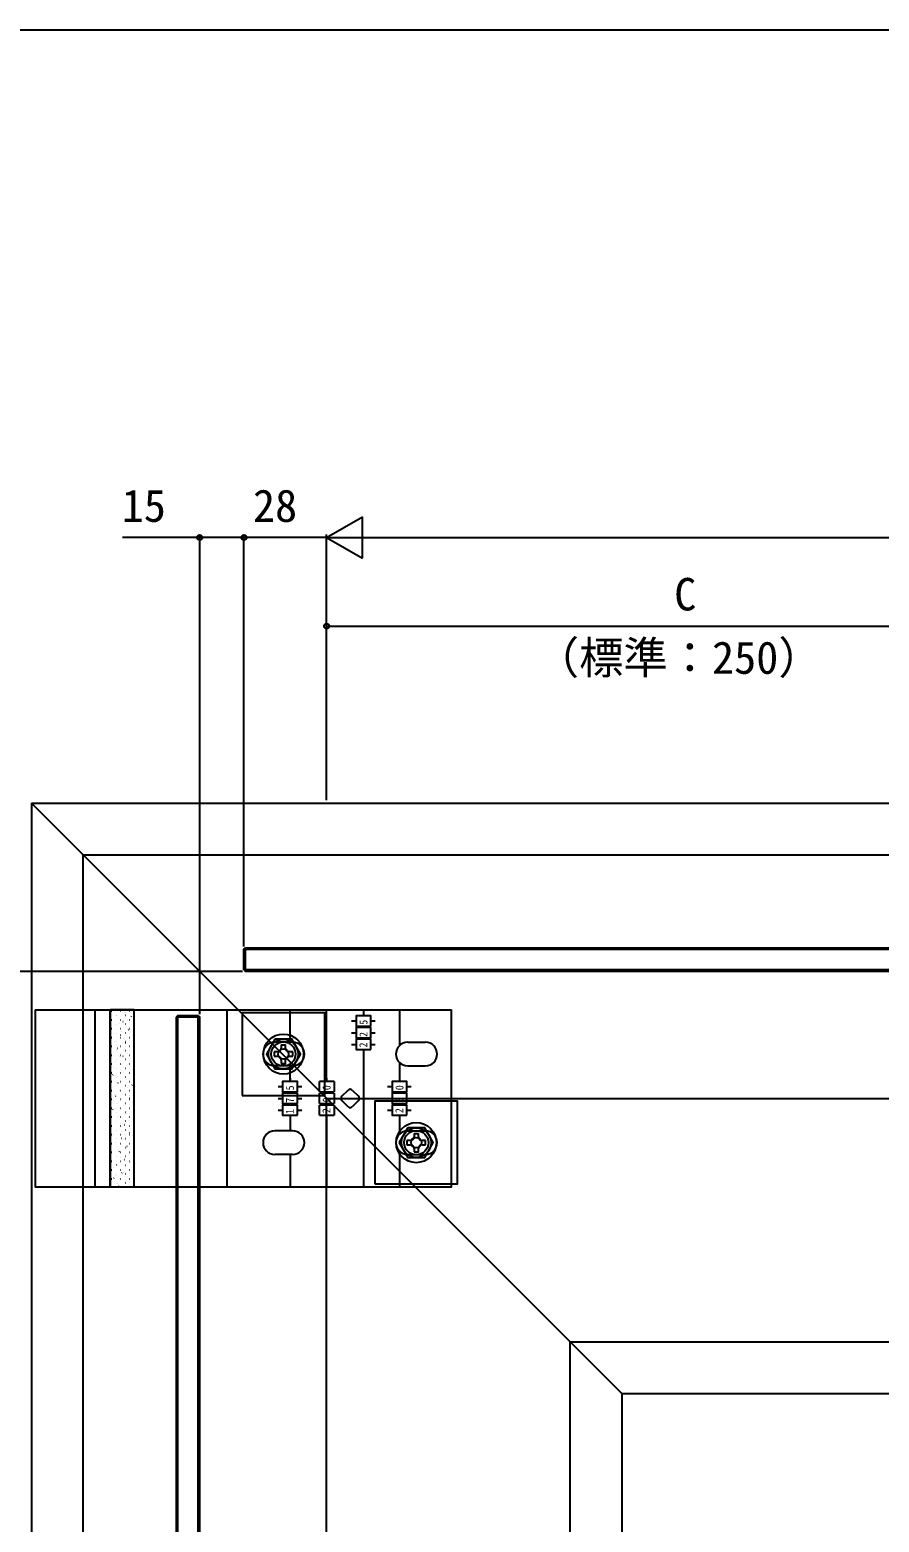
# Model space of a CAD drawing. Units: millimetres, scale not verified. Extents: x -875 to 875, y -1299 to 1293.
# Drawn here: x -276 to 12, y 746 to 1251 of the extents above; entities that cross this region are included whole.
import ezdxf
from ezdxf.enums import TextEntityAlignment as Align

# ---------------------------------------------------------------- set-up
doc = ezdxf.new("R2010")
doc.units = ezdxf.units.MM
doc.header["$LTSCALE"] = 8
for name, color, linetype in [('0-3_YKK_12', 2, 'Continuous'), ('0-4_YKK_13', 4, 'Continuous'), ('0-5_YKK_D', 6, 'Continuous'), ('0-6_YKK_ZWAK', 7, 'Continuous'), ('0-7_YSS_K', 3, 'Continuous')]:
    doc.layers.add(name, color=color, linetype=linetype)
doc.styles.add('ＭＳ ゴシック', font='')
doc.styles.get('ＭＳ ゴシック').set_extended_font_data('MS Gothic')

msp = doc.modelspace()

# ---------------------------------------------------------------- linework, layer by layer
at = {"layer": '0-3_YKK_12'}
for p, q in [((-275, 989.2), (-275, 149.2)), ((-275, 989.2), (135.152, 989.2)), ((-275, 989.2), (-75, 789.2)), ((-75, 789.2), (-75, 149.2)), ((-75, 789.2), (135.152, 789.2))]:
    msp.add_line(p, q, dxfattribs=at)
at = {"layer": '0-4_YKK_13'}
for p, q in [((-203, 939.7), (-202.5, 940.2)), ((-203, 939.7), (420, 939.7)), ((-203, 932.7), (-203, 939.7)), ((-202.5, 932.2), (-202.5, 940.2)), ((-202.5, 940.2), (419.5, 940.2)), ((420, 932.7), (-203, 932.7)), ((-203, 932.7), (-202.5, 932.2)), ((419.5, 932.2), (-202.5, 932.2)), ((-273.7, 919.2), (-132.7, 919.2)), ((-253.5, 919.2), (-253.5, 859.2)), ((-248.465, 919.2), (-248.465, 859.2)), ((-248.184, 859.2), (-248.184, 919.2)), ((-247.79, 918.684), (-247.84, 918.684)), ((-247.79, 915.694), (-247.84, 915.694)), ((-246.175, 917.309), (-246.225, 917.309)), ((-246.16, 917.113), (-246.169, 917.109)), ((-244.75, 918.684), (-244.8, 918.684)), ((-244.75, 915.694), (-244.8, 915.694)), ((-243.929, 915.133), (-244.012, 915.078)), ((-243.135, 917.309), (-243.185, 917.309)), ((-243.04, 918.218), (-243.049, 918.214)), ((-242.441, 915.589), (-242.45, 915.585)), ((-241.71, 918.684), (-241.76, 918.684)), ((-241.71, 915.694), (-241.76, 915.694)), ((-241.24, 916.913), (-241.323, 916.858)), ((-240.297, 919.189), (-240.306, 919.186)), ((-225.5, 917.2), (-226, 916.7)), ((-218, 916.7), (-226, 916.7)), ((-226, 916.7), (-226, 199.7)), ((-225.5, 917.2), (-225.5, 199.2)), ((-218.5, 917.2), (-225.5, 917.2)), ((-218.5, 199.2), (-218.5, 917.2)), ((-218.5, 917.2), (-218, 916.7)), ((-218, 199.7), (-218, 916.7)), ((-208.8, 919.2), (-208.8, 859.2)), ((-187.4, 908.2), (-187.4, 919.2)), ((-175, 894.95), (-175, 919.2)), ((-166.56, 915.45), (-165, 915.45)), ((-162.5, 919.2), (-162.5, 917.2)), ((-162.5, 918.235), (-162.5, 917.2)), ((-160, 915.45), (-158.525, 915.45)), ((-150.3, 919.2), (-150.3, 907.105)), ((-248.304, 913.512), (-248.313, 913.509)), ((-247.79, 912.704), (-247.84, 912.704)), ((-247.328, 911.017), (-247.337, 911.014)), ((-246.175, 914.319), (-246.225, 914.319)), ((-246.175, 911.329), (-246.225, 911.329)), ((-245.184, 914.617), (-245.193, 914.614)), ((-244.814, 910.63), (-244.897, 910.575)), ((-244.75, 912.704), (-244.8, 912.704)), ((-244.585, 911.988), (-244.594, 911.985)), ((-243.135, 914.319), (-243.185, 914.319)), ((-243.135, 911.329), (-243.185, 911.329)), ((-242.124, 912.41), (-242.208, 912.355)), ((-241.795, 912.977), (-241.804, 912.973)), ((-241.71, 912.704), (-241.76, 912.704)), ((-240.819, 910.481), (-240.828, 910.478)), ((-166.56, 911.45), (-165, 911.45)), ((-160, 911.45), (-158.525, 911.45)), ((-247.79, 909.714), (-247.84, 909.714)), ((-247.79, 906.724), (-247.84, 906.724)), ((-246.729, 908.388), (-246.739, 908.385)), ((-246.175, 908.339), (-246.225, 908.339)), ((-246.175, 905.349), (-246.225, 905.349)), ((-246.083, 905.776), (-246.093, 905.773)), ((-245.698, 906.127), (-245.781, 906.072)), ((-244.75, 909.714), (-244.8, 909.714)), ((-244.75, 906.724), (-244.8, 906.724)), ((-243.939, 909.376), (-243.948, 909.373)), ((-243.135, 908.339), (-243.185, 908.339)), ((-243.135, 905.349), (-243.185, 905.349)), ((-243.009, 907.907), (-243.092, 907.852)), ((-242.963, 906.881), (-242.972, 906.878)), ((-241.71, 909.714), (-241.76, 909.714)), ((-241.71, 906.724), (-241.76, 906.724)), ((-240.22, 907.852), (-240.229, 907.849)), ((-186.55, 908.2), (-192.55, 908.2)), ((-190.4, 907.35), (-190.4, 906.2)), ((-190.4, 907.35), (-188.9, 907.35)), ((-188.9, 906.2), (-188.9, 907.35)), ((-166.56, 907.45), (-165, 907.45)), ((-162.5, 905.746), (-162.5, 904.576)), ((-162.5, 905.7), (-162.5, 859.2)), ((-160, 907.45), (-158.525, 907.45)), ((-147.55, 908.2), (-141.55, 908.2)), ((-248.227, 902.176), (-248.237, 902.172)), ((-247.79, 903.734), (-247.84, 903.734)), ((-247.79, 900.744), (-247.84, 900.744)), ((-246.582, 901.624), (-246.666, 901.569)), ((-246.175, 902.359), (-246.225, 902.359)), ((-245.107, 903.281), (-245.117, 903.277)), ((-244.75, 903.734), (-244.8, 903.734)), ((-244.75, 900.744), (-244.8, 900.744)), ((-244.508, 900.652), (-244.518, 900.648)), ((-243.893, 903.404), (-243.977, 903.349)), ((-243.135, 902.359), (-243.185, 902.359)), ((-242.364, 904.252), (-242.374, 904.249)), ((-241.71, 903.734), (-241.76, 903.734)), ((-241.71, 900.744), (-241.76, 900.744)), ((-241.718, 901.64), (-241.728, 901.637)), ((-192.8, 904.95), (-192.8, 903.45)), ((-191.65, 904.95), (-192.8, 904.95)), ((-192.8, 903.45), (-191.65, 903.45)), ((-186.55, 900.2), (-192.55, 900.2)), ((-190.4, 902.2), (-190.4, 901.05)), ((-186.5, 904.95), (-187.65, 904.95)), ((-187.65, 903.45), (-186.5, 903.45)), ((-187.4, 894.95), (-187.4, 900.2)), ((-186.5, 903.45), (-186.5, 904.95)), ((-150.3, 901.295), (-150.3, 894.95)), ((-147.55, 900.2), (-141.55, 900.2)), ((-247.79, 897.754), (-247.84, 897.754)), ((-247.467, 897.121), (-247.55, 897.065)), ((-247.251, 899.68), (-247.261, 899.677)), ((-246.653, 897.052), (-246.662, 897.048)), ((-246.175, 899.369), (-246.225, 899.369)), ((-246.175, 896.379), (-246.225, 896.379)), ((-244.778, 898.901), (-244.861, 898.845)), ((-244.75, 897.754), (-244.8, 897.754)), ((-243.862, 898.04), (-243.872, 898.036)), ((-243.135, 899.369), (-243.185, 899.369)), ((-243.135, 896.379), (-243.185, 896.379)), ((-242.886, 895.544), (-242.896, 895.541)), ((-241.71, 897.754), (-241.76, 897.754)), ((-240.742, 899.145), (-240.752, 899.141)), ((-187.4, 895.985), (-187.4, 894.95)), ((-177.45, 891.45), (-177.45, 894.95)), ((-172.5, 894.95), (-177.45, 894.95)), ((-175, 895.985), (-175, 894.95)), ((-172.5, 894.95), (-172.5, 891.45)), ((-150.3, 896.95), (-150.3, 894.95)), ((-150.3, 895.985), (-150.3, 894.95)), ((-248.351, 892.617), (-248.435, 892.562)), ((-248.151, 890.839), (-248.16, 890.836)), ((-247.79, 894.764), (-247.84, 894.764)), ((-247.79, 891.774), (-247.84, 891.774)), ((-246.546, 889.894), (-246.63, 889.839)), ((-246.175, 893.389), (-246.225, 893.389)), ((-246.175, 890.399), (-246.225, 890.399)), ((-246.007, 894.439), (-246.016, 894.436)), ((-245.662, 894.397), (-245.745, 894.342)), ((-245.031, 891.944), (-245.04, 891.941)), ((-244.75, 894.764), (-244.8, 894.764)), ((-244.75, 891.774), (-244.8, 891.774)), ((-243.135, 893.389), (-243.185, 893.389)), ((-243.135, 890.399), (-243.185, 890.399)), ((-242.287, 892.915), (-242.297, 892.912)), ((-241.71, 894.764), (-241.76, 894.764)), ((-241.71, 891.774), (-241.76, 891.774)), ((-241.641, 890.303), (-241.651, 890.3)), ((-240.859, 893.658), (-240.943, 893.603)), ((-191.46, 893.2), (-189.9, 893.2)), ((-184.9, 893.2), (-183.425, 893.2)), ((-177.45, 891.45), (-172.5, 891.45)), ((-177.45, 887.45), (-177.45, 890.95)), ((-172.5, 890.95), (-177.45, 890.95)), ((-172.5, 890.95), (-172.5, 887.45)), ((-169.878, 889.907), (-167.757, 892.028)), ((-166.343, 892.028), (-164.222, 889.907)), ((-154.36, 893.2), (-152.8, 893.2)), ((-147.8, 893.2), (-146.325, 893.2)), ((-247.79, 888.784), (-247.84, 888.784)), ((-247.79, 885.794), (-247.84, 885.794)), ((-247.431, 885.391), (-247.514, 885.336)), ((-247.175, 888.344), (-247.184, 888.34)), ((-246.576, 885.715), (-246.585, 885.712)), ((-246.175, 887.409), (-246.225, 887.409)), ((-244.75, 888.784), (-244.8, 888.784)), ((-244.75, 885.794), (-244.8, 885.794)), ((-244.432, 889.315), (-244.441, 889.312)), ((-243.786, 886.703), (-243.795, 886.7)), ((-243.135, 887.409), (-243.185, 887.409)), ((-241.744, 889.155), (-241.827, 889.1)), ((-241.71, 888.784), (-241.76, 888.784)), ((-241.71, 885.794), (-241.76, 885.794)), ((-240.666, 887.808), (-240.675, 887.805)), ((-191.46, 889.2), (-189.9, 889.2)), ((-191.46, 885.2), (-189.9, 885.2)), ((-184.9, 889.2), (-183.425, 889.2)), ((-184.9, 885.2), (-183.425, 885.2)), ((-177.45, 887.45), (-172.5, 887.45)), ((-177.45, 883.45), (-177.45, 886.95)), ((-172.5, 886.95), (-177.45, 886.95)), ((-172.5, 886.95), (-172.5, 883.45)), ((-167.757, 886.372), (-169.878, 888.493)), ((-164.222, 888.493), (-166.343, 886.372)), ((-163.929, 889.2), (-132.7, 889.2)), ((-154.36, 889.2), (-152.8, 889.2)), ((-154.36, 885.2), (-152.8, 885.2)), ((-147.8, 889.2), (-146.325, 889.2)), ((-147.8, 885.2), (-146.325, 885.2)), ((-248.315, 880.888), (-248.399, 880.833)), ((-247.79, 882.804), (-247.84, 882.804)), ((-247.79, 879.814), (-247.84, 879.814)), ((-246.175, 884.419), (-246.225, 884.419)), ((-246.175, 881.429), (-246.225, 881.429)), ((-245.93, 883.103), (-245.939, 883.099)), ((-244.954, 880.607), (-244.963, 880.604)), ((-244.75, 882.804), (-244.8, 882.804)), ((-244.75, 879.814), (-244.8, 879.814)), ((-243.513, 880.149), (-243.596, 880.094)), ((-243.135, 884.419), (-243.185, 884.419)), ((-243.135, 881.429), (-243.185, 881.429)), ((-242.81, 884.208), (-242.819, 884.204)), ((-242.628, 884.652), (-242.712, 884.597)), ((-242.211, 881.579), (-242.22, 881.575)), ((-241.71, 882.804), (-241.76, 882.804)), ((-241.71, 879.814), (-241.76, 879.814)), ((-240.823, 881.929), (-240.907, 881.874)), ((-187.4, 883.45), (-187.4, 881.45)), ((-187.4, 883.45), (-187.4, 882.279)), ((-187.4, 883.45), (-187.4, 878.2)), ((-177.45, 883.45), (-172.5, 883.45)), ((-175, 881.45), (-175, 883.45)), ((-175, 883.45), (-175, 882.279)), ((-175, 883.45), (-175, 859.2)), ((-150.3, 883.45), (-150.3, 877.105)), ((-150.3, 883.45), (-150.3, 882.279)), ((-248.074, 879.502), (-248.083, 879.499)), ((-247.79, 876.824), (-247.84, 876.824)), ((-247.098, 877.007), (-247.108, 877.004)), ((-246.175, 878.439), (-246.225, 878.439)), ((-246.175, 875.449), (-246.225, 875.449)), ((-244.75, 876.824), (-244.8, 876.824)), ((-244.397, 875.646), (-244.48, 875.59)), ((-244.355, 877.978), (-244.364, 877.975)), ((-243.709, 875.366), (-243.718, 875.363)), ((-243.135, 878.439), (-243.185, 878.439)), ((-243.135, 875.449), (-243.185, 875.449)), ((-241.708, 877.426), (-241.791, 877.37)), ((-241.71, 876.824), (-241.76, 876.824)), ((-241.565, 878.967), (-241.574, 878.963)), ((-240.589, 876.471), (-240.598, 876.468)), ((-186.55, 878.2), (-192.55, 878.2)), ((-147.8, 874.95), (-147.8, 873.45)), ((-146.65, 874.95), (-147.8, 874.95)), ((-147.55, 878.2), (-141.55, 878.2)), ((-145.4, 877.35), (-145.4, 876.2)), ((-145.4, 877.35), (-143.9, 877.35)), ((-143.9, 876.2), (-143.9, 877.35)), ((-141.5, 874.95), (-142.65, 874.95)), ((-141.5, 873.45), (-141.5, 874.95)), ((-247.79, 873.834), (-247.84, 873.834)), ((-247.79, 870.844), (-247.84, 870.844)), ((-246.499, 874.378), (-246.509, 874.375)), ((-246.175, 872.459), (-246.225, 872.459)), ((-245.853, 871.766), (-245.863, 871.763)), ((-245.282, 871.142), (-245.365, 871.087)), ((-244.75, 873.834), (-244.8, 873.834)), ((-244.75, 870.844), (-244.8, 870.844)), ((-243.135, 872.459), (-243.185, 872.459)), ((-242.733, 872.871), (-242.742, 872.868)), ((-242.592, 872.922), (-242.676, 872.867)), ((-242.134, 870.242), (-242.144, 870.239)), ((-241.71, 873.834), (-241.76, 873.834)), ((-241.71, 870.844), (-241.76, 870.844)), ((-186.55, 870.2), (-192.55, 870.2)), ((-187.4, 870.2), (-187.4, 859.2)), ((-150.3, 871.295), (-150.3, 859.2)), ((-147.8, 873.45), (-146.65, 873.45)), ((-147.55, 870.2), (-141.55, 870.2)), ((-145.4, 872.2), (-145.4, 871.05)), ((-142.65, 873.45), (-141.5, 873.45)), ((-247.997, 868.166), (-248.007, 868.162)), ((-247.79, 867.854), (-247.84, 867.854)), ((-247.79, 864.864), (-247.84, 864.864)), ((-247.021, 865.67), (-247.031, 865.667)), ((-246.166, 866.639), (-246.249, 866.584)), ((-246.175, 869.469), (-246.225, 869.469)), ((-246.175, 866.479), (-246.225, 866.479)), ((-244.877, 869.271), (-244.887, 869.267)), ((-244.75, 867.854), (-244.8, 867.854)), ((-244.75, 864.864), (-244.8, 864.864)), ((-244.278, 866.642), (-244.288, 866.638)), ((-243.477, 868.419), (-243.56, 868.364)), ((-243.135, 869.469), (-243.185, 869.469)), ((-243.135, 866.479), (-243.185, 866.479)), ((-241.71, 867.854), (-241.76, 867.854)), ((-241.71, 864.864), (-241.76, 864.864)), ((-241.488, 867.63), (-241.498, 867.627)), ((-240.512, 865.135), (-240.522, 865.131)), ((-247.79, 861.874), (-247.84, 861.874)), ((-247.05, 862.136), (-247.134, 862.081)), ((-246.423, 863.042), (-246.432, 863.038)), ((-246.175, 863.489), (-246.225, 863.489)), ((-246.175, 860.499), (-246.225, 860.499)), ((-245.777, 860.429), (-245.786, 860.426)), ((-244.75, 861.874), (-244.8, 861.874)), ((-244.361, 863.916), (-244.444, 863.861)), ((-243.632, 864.03), (-243.642, 864.026)), ((-243.135, 863.489), (-243.185, 863.489)), ((-243.135, 860.499), (-243.185, 860.499)), ((-242.656, 861.534), (-242.666, 861.531)), ((-241.71, 861.874), (-241.76, 861.874)), ((-245.246, 859.413), (-245.329, 859.358))]:
    msp.add_line(p, q, dxfattribs=at)
for points in [[(-273.7, 919.2), (-273.7, 859.2), (-132.7, 859.2), (-132.7, 919.2)], [(-248.465, 859.2), (-240.219, 859.2), (-240.219, 919.2), (-248.219, 919.2)], [(-190.4, 901.05), (-188.9, 901.05), (-188.9, 902.2)], [(-145.4, 871.05), (-143.9, 871.05), (-143.9, 872.2)]]:
    msp.add_lwpolyline(points, dxfattribs=at)
for points in [[(-203.65, 890.2), (-175.65, 890.2), (-175.65, 918.2), (-203.65, 918.2)], [(-160, 913.7), (-160, 917.2), (-165, 917.2), (-165, 913.7)], [(-160, 909.7), (-160, 913.2), (-165, 913.2), (-165, 909.7)], [(-192.537, 909.2), (-195.424, 904.2), (-192.537, 899.2), (-186.763, 899.2), (-183.876, 904.2), (-186.763, 909.2)], [(-160, 905.7), (-160, 909.2), (-165, 909.2), (-165, 905.7)], [(-184.9, 891.45), (-184.9, 894.95), (-189.9, 894.95), (-189.9, 891.45)], [(-147.8, 891.45), (-147.8, 894.95), (-152.8, 894.95), (-152.8, 891.45)], [(-184.9, 887.45), (-184.9, 890.95), (-189.9, 890.95), (-189.9, 887.45)], [(-147.8, 887.45), (-147.8, 890.95), (-152.8, 890.95), (-152.8, 887.45)], [(-184.9, 883.45), (-184.9, 886.95), (-189.9, 886.95), (-189.9, 883.45)], [(-158.65, 860.2), (-130.65, 860.2), (-130.65, 888.2), (-158.65, 888.2)], [(-147.8, 883.45), (-147.8, 886.95), (-152.8, 886.95), (-152.8, 883.45)], [(-147.537, 879.2), (-150.424, 874.2), (-147.537, 869.2), (-141.763, 869.2), (-138.876, 874.2), (-141.763, 879.2)]]:
    msp.add_lwpolyline(points, close=True, dxfattribs=at)
for centre, radius in [((-189.65, 904.2), 6.8), ((-189.65, 904.2), 5), ((-189.65, 904.2), 4.1), ((-189.65, 904.2), 1.75), ((-144.65, 874.2), 6.8), ((-144.65, 874.2), 5), ((-144.65, 874.2), 4.1), ((-144.65, 874.2), 1.75)]:
    msp.add_circle(centre, radius, dxfattribs=at)
for centre, radius, start, end in [((-192.55, 904.2), 4, 90, 270), ((-191.65, 906.2), 1.25, 270, 0), ((-187.65, 906.2), 1.25, 180, 270), ((-186.55, 904.2), 4, 270, 90), ((-147.55, 904.2), 4, 90, 270), ((-141.55, 904.2), 4, 270, 90), ((-191.65, 902.2), 1.25, 0, 90), ((-187.65, 902.2), 1.25, 90, 180), ((-169.171, 889.2), 1, 135, 225), ((-167.05, 891.321), 1, 45, 135), ((-164.929, 889.2), 1, 315, 45), ((-167.05, 887.079), 1, 225, 315), ((-192.55, 874.2), 4, 90, 270), ((-186.55, 874.2), 4, 270, 90), ((-147.55, 874.2), 4, 90, 270), ((-146.65, 876.2), 1.25, 270, 0), ((-142.65, 876.2), 1.25, 180, 270), ((-141.55, 874.2), 4, 270, 90), ((-146.65, 872.2), 1.25, 0, 90), ((-142.65, 872.2), 1.25, 90, 180)]:
    msp.add_arc(centre, radius, start, end, dxfattribs=at)
at = {"layer": '0-5_YKK_D'}
for p, q in [((-175, 1079.2), (-162.876, 1086.2)), ((-162.876, 1072.2), (-162.876, 1086.2)), ((-218, 917.7), (-218, 1080.2)), ((-203, 940.7), (-203, 1080.2)), ((-203, 940.7), (-203, 1080.2)), ((-175, 1079.2), (-203, 1079.2)), ((-175, 990.2), (-175, 1080.2)), ((-175, 990.2), (-175, 1080.2)), ((-175, 1079.2), (-162.876, 1072.2)), ((-175, 1079.2), (-150.751, 1079.2)), ((-161, 1079.2), (836.228, 1079.2)), ((-175, 990.2), (-175, 1050.2)), ((-175, 1049.2), (75, 1049.2)), ((-203.5, 932.2), (-366, 932.2))]:
    msp.add_line(p, q, dxfattribs=at)
msp.add_lwpolyline([(-203, 1079.2), (-218, 1079.2), (-244.109, 1079.2)], dxfattribs=at)
for centre in [(-218, 1079.2), (-203, 1079.2), (-203, 1079.2), (-175, 1049.2)]:
    msp.add_circle(centre, 0.875, dxfattribs=at)
at = {"layer": '0-6_YKK_ZWAK'}
msp.add_line((-875, 1251.2), (875, 1251.2), dxfattribs=at)
at = {"layer": '0-7_YSS_K'}
for p, q in [((-257.5, 134.2), (-257.5, 971.7)), ((-257.5, 971.7), (836.228, 971.7)), ((-175, 1.2), (-175, 889.2)), ((-175, 889.2), (839.228, 889.2)), ((-92.5, 139.2), (-92.5, 806.7)), ((-92.5, 806.7), (836.228, 806.7))]:
    msp.add_line(p, q, dxfattribs=at)

# ---------------------------------------------------------------- texts
at = {"layer": '0-4_YKK_13', "style": 'ＭＳ ゴシック', "width": 0.9}
for s, p in [('5', (-160.36, 914.157)), ('2', (-160.378, 910.02)), ('2', (-160.418, 906.444)), ('5', (-185.26, 891.907)), ('0', (-172.86, 891.982)), ('0', (-148.16, 891.982)), ('1', (-185.318, 883.932)), ('7', (-185.278, 887.695)), ('2', (-172.918, 884.194)), ('0', (-172.878, 887.845)), ('2', (-148.218, 884.194)), ('5', (-148.178, 887.77))]:
    msp.add_text(s, height=2.711, rotation=90, dxfattribs=at).set_placement(p, align=Align.BOTTOM_LEFT)
at = {"layer": '0-5_YKK_D', "style": 'ＭＳ ゴシック'}
for s, p in [('15', (-244.41, 1081.2)), ('28', (-199.952, 1081.2)), ('C', (-57.287, 1051.2)), ('（標準：250）', (-104.503, 1029.728))]:
    msp.add_text(s, height=11, dxfattribs=at).set_placement(p, align=Align.BOTTOM_LEFT)

doc.saveas('drawing.dxf')
